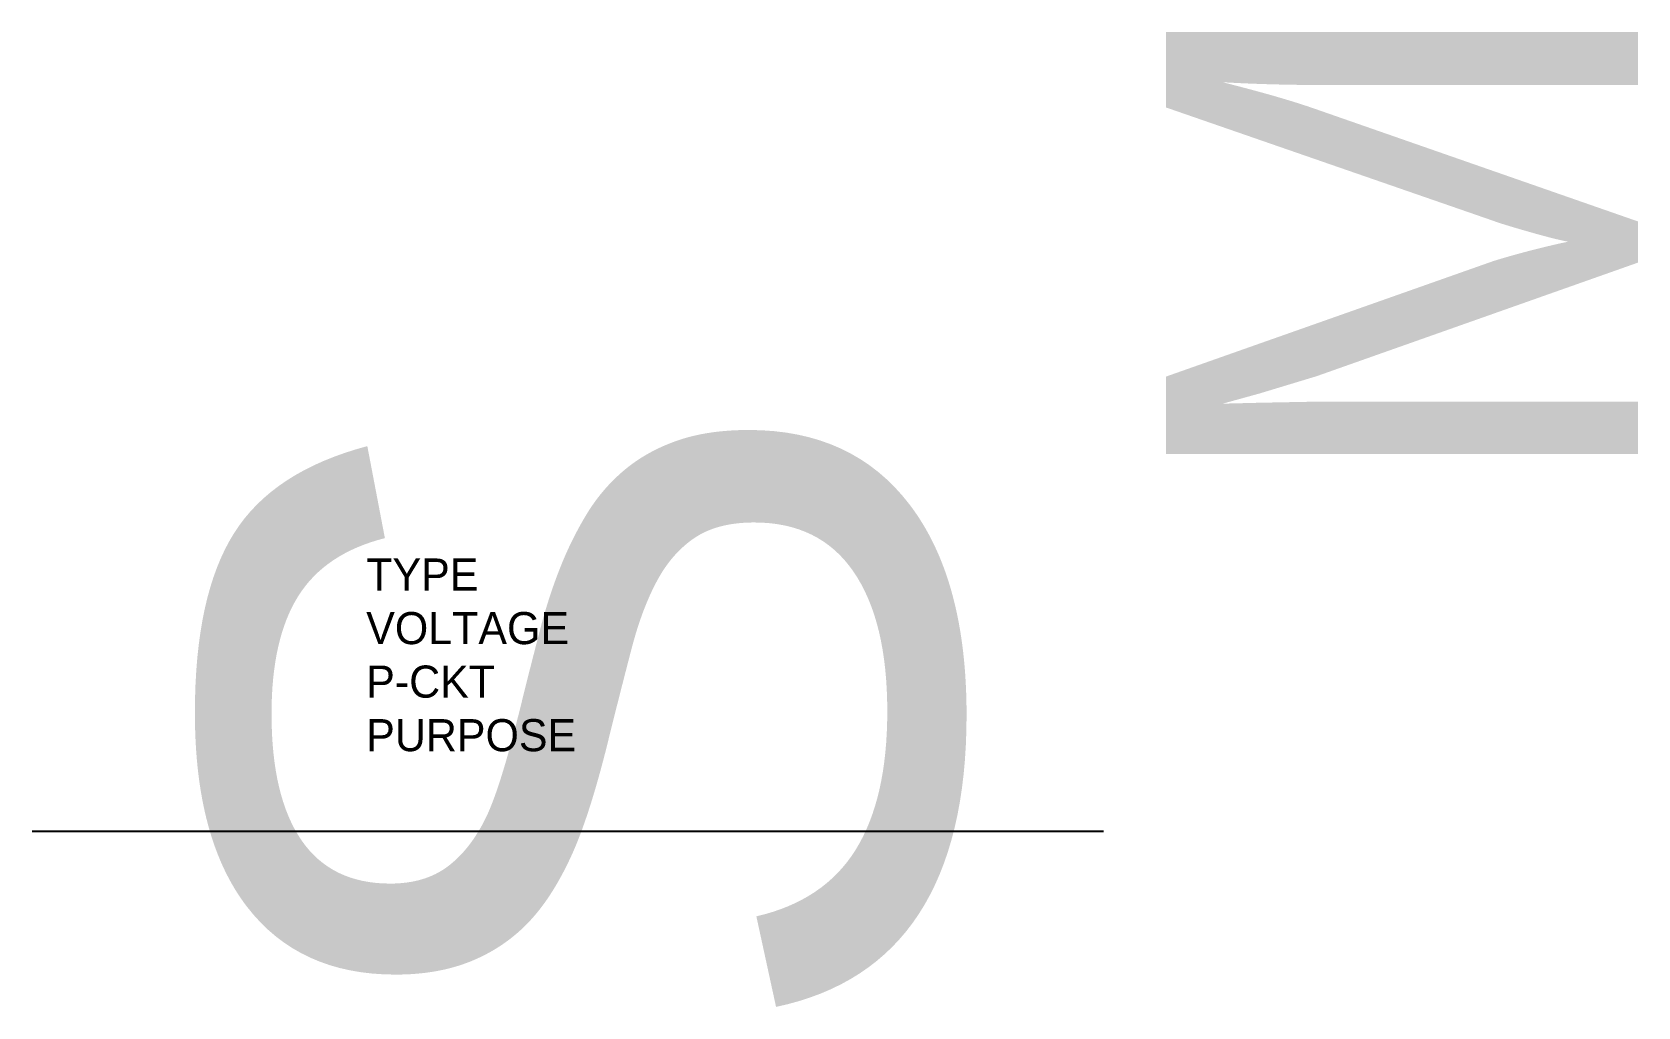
# Model space of a CAD drawing. Extents: x 5.45 to 5.731, y 4.427 to 4.597.
import ezdxf

# ---------------------------------------------------------------- set-up
doc = ezdxf.new("R2010")
doc.units = 0
doc.header["$MEASUREMENT"] = 0
doc.layers.get('0').update_dxf_attribs({"linetype": 'CONTINUOUS'})

msp = doc.modelspace()

# ---------------------------------------------------------------- linework, layer by layer
msp.add_line((5.63773, 4.45744), (5.45023, 4.45744))

# ---------------------------------------------------------------- texts
for s, height, p in [('M', 0.08258, (5.73129, 4.51451)), ('S', 0.13125, (5.61193, 4.41874))]:
    msp.add_text(s, height=height, rotation=90).set_placement(p)
for tag, p, s, height, flags in [('TYPE', (5.50871, 4.49962), 'MOTOR SWITCH', 0.005625, 3), ('VOLTAGE', (5.50871, 4.49024), '', 0.00562, 1), ('P-CKT', (5.50871, 4.48087), '', 0.00562, 1), ('PURPOSE', (5.50871, 4.47149), '', 0.00562, 1)]:
    msp.add_attdef(tag, p, s, height=height, dxfattribs=dict(flags=flags))

doc.saveas('drawing.dxf')
